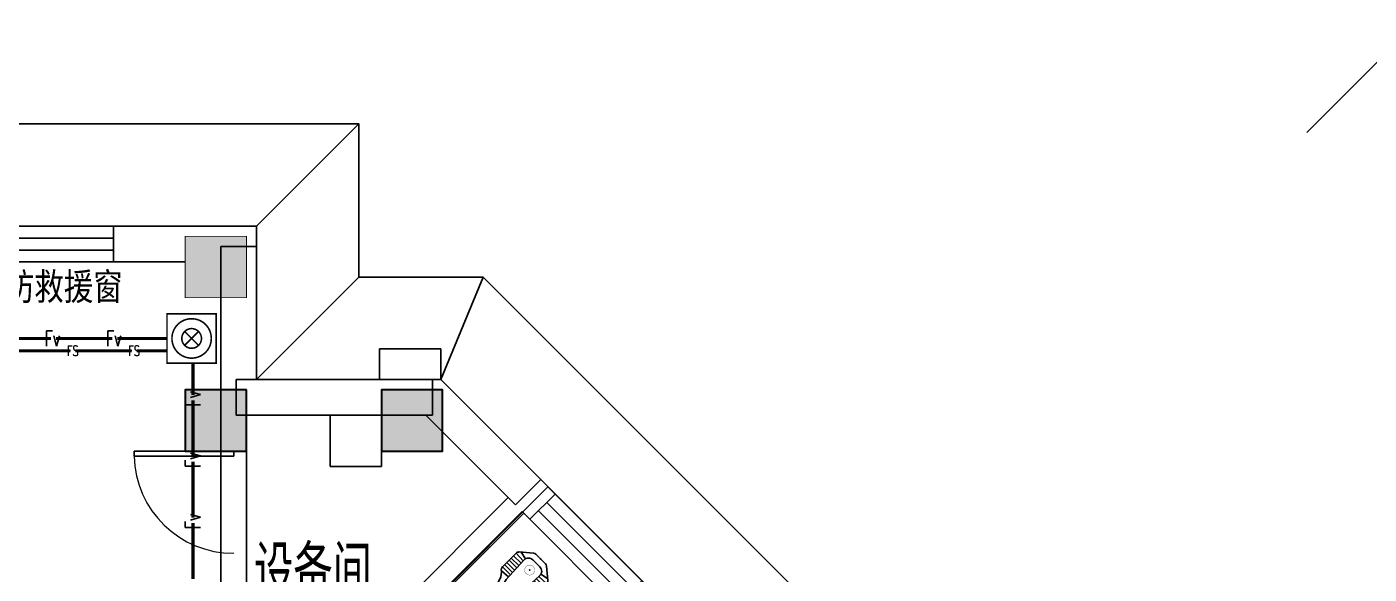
# Model space of a CAD drawing. Extents: x 815029915 to 815825525, y 579155098 to 579748855.
# Drawn here: x 815645718 to 815658853, y 579589624 to 579594977 of the extents above; entities that cross this region are included whole.
import ezdxf

# ---------------------------------------------------------------- set-up
doc = ezdxf.new("R2010")
doc.units = 0
doc.header["$LTSCALE"] = 100
doc.header["$MEASUREMENT"] = 0
doc.linetypes.add('CONTINOUS', pattern=[0])
for name, color, linetype in [('AXIS', 3, 'Continuous'), ('COLUMN', 9, 'Continuous'), ('DOOR_FIRE', 4, 'Continuous'), ('E-TEXT-PLAN-DER', 7, 'Continuous'), ('GROUND', 2, 'Continuous'), ('LATRINE', 6, 'Continuous'), ('LVTRY', 6, 'Continuous'), ('PUB_TEXT', 7, 'Continuous'), ('SPACE', 7, 'Continuous'), ('T-EQUP-FIRE', 7, 'Continuous'), ('WALL', 9, 'Continuous'), ('WINDOW', 4, 'Continuous'), ('zm', 1, 'Continuous'), ('电-弱电平面-线缆', 3, 'Continuous')]:
    doc.layers.add(name, color=color, linetype=linetype)
doc.layers.add('柱填充', color=9, linetype='Continuous', lineweight=18)
doc.layers.add('砼柱', color=2, linetype='Continuous', lineweight=35)
doc.styles.add('_TCH_DIM_T3', font='SIMPLEX', dxfattribs={"width": 0.705882, "bigfont": 'GBCBIG'})
doc.styles.add('_TCH_SPACE', font='SIMPLEX', dxfattribs={"height": 5, "bigfont": 'GBCBIG'})
doc.styles.add('IDQSTYLE', font='txt.shx', dxfattribs={"width": 0.7, "bigfont": 'hztxt.shx'})
doc.styles.add('宋体-TK', font='', dxfattribs={"width": 0.8})
doc.styles.get('宋体-TK').set_extended_font_data('SimSun')
doc.linetypes.add('消防电话线路A', pattern='A,5.5,-0.25,["Fv",IDQSTYLE,S=1.5,R=0,X=-0.125,Y=-0.75],-0.25', length=6)
doc.linetypes.add('火灾报警信号线路', pattern='A,5.5,-0.25,["FS",IDQSTYLE,S=1,R=0,X=-0.125,Y=-0.5],-0.25', length=6)
doc.dimstyles.new('_TCH_ARCH-100', dxfattribs={"dimscale": 100, "dimtxt": 2.975, "dimasz": 1, "dimexe": 2.5, "dimexo": 3, "dimgap": 1, "dimtad": 1, "dimdec": 0, "dimzin": 0, "dimdsep": 46, "dimtxsty": '_TCH_DIM_T3', "dimblk": 'ARCHTICK', "dimcen": 0.09, "dimclrt": 7, "dimazin": 2, "dimtfac": 1, "dimtdec": 0, "dimtix": 1, "dimtmove": 2, "dimatfit": 3, "dimfxl": 0, "dimtolj": 1, "dimtzin": 0, "dimarcsym": 0})

# ---------------------------------------------------------------- blocks, each defined once
blk = doc.blocks.new('HC001241')
at = {"color": 0, "linetype": 'Continuous', "const_width": 0.2}
for points in [[(-3.13, 3.12), (3.12, 3.12), (3.12, -3.13), (-3.13, -3.13), (-3.13, 3.12)], [(-0.88, 0.88), (0.88, -0.88)], [(0.88, 0.88), (-0.88, -0.88)]]:
    blk.add_lwpolyline(points, dxfattribs=at)
for points in [[(-1.77, 1.77, 0.198912), (-2.5, 0, 0.198912), (-1.77, -1.77, 0.198912), (0, -2.5, 0.198912), (1.77, -1.77, 0.198912), (2.5, 0, 0.198912), (1.77, 1.77, 0.198912), (0, 2.5, 0.198912)], [(0.88, -0.88, 0.198912), (1.25, 0, 0.198912), (0.88, 0.88, 0.198912), (0, 1.25, 0.198912), (-0.88, 0.88, 0.198912), (-1.25, 0, 0.198912), (-0.88, -0.88, 0.198912), (0, -1.25, 0.198912)]]:
    blk.add_lwpolyline(points, format="xyb", close=True, dxfattribs=at)
at = {"layer": 'E-TEXT-PLAN-DER', "color": 0, "style": 'IDQSTYLE', "width": 0.7}
blk.add_attdef('PSFHATT', (5.12, -3.13), '', height=2.5, dxfattribs=at)
blk = doc.blocks.new('$TCHSYS$WIN2D')
for p, q in [((-0.5, 0.5), (0.5, 0.5)), ((-0.5, 0.5), (-0.5, -0.5)), ((0.5, 0.5), (0.5, -0.5)), ((0.5, 0.167), (-0.5, 0.167)), ((0.5, -0.167), (-0.5, -0.167)), ((-0.5, -0.5), (0.5, -0.5))]:
    blk.add_line(p, q)
blk = doc.blocks.new('$lvtry$00000205')
at = {"color": 0}
for p, q in [((-109, -134, 0), (-210, -128, 0)), ((-106, -103, 0), (-182, -88, 0)), ((-109, -124, 0), (-97, -382, 0)), ((48, -60, 0), (-48, -60, 0)), ((97, -382, 0), (109, -124, 0)), ((106, -103, 0), (182, -88, 0)), ((109, -134, 0), (210, -128, 0)), ((-107, -166, 0), (-210, -166, 0)), ((-106, -197, 0), (-210, -197, 0)), ((-104, -227, 0), (-210, -227, 0)), ((-103, -258, 0), (-210, -258, 0)), ((103, -258, 0), (210, -258, 0)), ((104, -227, 0), (210, -227, 0)), ((106, -197, 0), (210, -197, 0)), ((107, -166, 0), (210, -166, 0)), ((-101, -289, 0), (-210, -289, 0)), ((-100, -320, 0), (-210, -320, 0)), ((-191, -354, 0), (-99, -345, 0)), ((191, -354, 0), (99, -345, 0)), ((100, -320, 0), (210, -320, 0)), ((101, -289, 0), (210, -289, 0)), ((-4, -470, 0), (4, -470, 0))]:
    blk.add_line(p, q, dxfattribs=at)
at = {"color": 0, "elevation": 0}
blk.add_lwpolyline([(184, -360, -0.046574), (191, -354, 0.248797), (210, -318), (210, -128, 0.218491), (198, -101), (90, -9, 0.179479), (67, 0), (-67, 0, 0.179479), (-90, -9), (-198, -101, 0.218491), (-210, -128), (-210, -318, 0.248797), (-191, -354, -0.046574), (-184, -360, -0.139709), (-135, -448, 0.12003), (-120, -477, 0.218108), (-4, -530), (4, -530, 0.218108), (120, -477, 0.12003), (135, -448, -0.139709)], format="xyb", close=True, dxfattribs=at)
at = {"color": 0, "const_width": 3, "elevation": 0}
blk.add_lwpolyline([(49, -153, 1), (-49, -153, 1)], format="xyb", close=True, dxfattribs=at)
at = {"color": 0}
for centre, radius, start, end in [((-48, -121, 0), 61, 90, 182.693), ((48, -121, 0), 61, 357.307, 90), ((-4, -377, 0), 92.8, 182.693, 270), ((4, -377, 0), 92.8, 270, 357.307)]:
    blk.add_arc(centre, radius, start, end, dxfattribs=at)
for p in [(0, 0), (0, -153, 0)]:
    blk.add_point(p, dxfattribs=at)
blk = doc.blocks.new('$DorLib2D$00000001')
for p, q in [((0.45, 0.975), (0.5, 0.975)), ((0.45, 0), (0.45, 0.975)), ((0.5, 0), (0.5, 0.975)), ((0.5, 0), (0.45, 0))]:
    blk.add_line(p, q)
at = {"lineweight": 13}
blk.add_arc((0.475, 0), 0.975, 91.4693, 180, dxfattribs=at)
blk = doc.blocks.new('_ArchTick')
at = {"color": 0, "linetype": 'ByBlock', "const_width": 0.4}
blk.add_lwpolyline([(-0.5, -0.5), (0.5, 0.5)], dxfattribs=at)
blk = doc.blocks.new('*D474')
at = {"layer": 'AXIS', "color": 0, "lineweight": -2, "transparency": 16777216}
for p, q in [((815655484, 579597126), (815657782, 579599424)), ((815657605, 579599247), (815695082, 579561770)), ((815692961, 579559649), (815695259, 579561947))]:
    blk.add_line(p, q, dxfattribs=at)
at = {"layer": 'Defpoints', "color": 0, "transparency": 16777216}
for p in [(815655272, 579596914), (815695082, 579561770), (815692749, 579559437)]:
    blk.add_point(p, dxfattribs=at)
at = {"layer": 'AXIS', "color": 0, "lineweight": -2, "transparency": 16777216, "xscale": 100, "yscale": 100, "zscale": 100}
for p, rotation in [((815657605, 579599247), 135.0000000001822), ((815695082, 579561770), 315.0000000001822)]:
    blk.add_blockref('_ArchTick', p, dxfattribs=dict(at, rotation=rotation))
at = {"layer": 'AXIS', "color": 7, "transparency": 16777216, "insert": (815676520, 579580685), "char_height": 297.5, "attachment_point": 5, "rotation": 315, "style": '_TCH_DIM_T3'}
blk.add_mtext('\\A1;53000', dxfattribs=at)
blk = doc.blocks.new('*D476')
at = {"layer": 'AXIS', "color": 0, "lineweight": -2, "transparency": 16777216}
for p, q in [((815656403, 579596206), (815658136, 579597939)), ((815657959, 579597762), (815660010, 579595711)), ((815658454, 579594156), (815660186, 579595888))]:
    blk.add_line(p, q, dxfattribs=at)
at = {"layer": 'Defpoints', "color": 0, "transparency": 16777216}
for p in [(815656191, 579595994), (815660010, 579595711), (815658242, 579593944)]:
    blk.add_point(p, dxfattribs=at)
at = {"layer": 'AXIS', "color": 0, "lineweight": -2, "transparency": 16777216, "xscale": 100, "yscale": 100, "zscale": 100}
for p, rotation in [((815657959, 579597762), 135), ((815660010, 579595711), 315)]:
    blk.add_blockref('_ArchTick', p, dxfattribs=dict(at, rotation=rotation))
at = {"layer": 'AXIS', "color": 7, "transparency": 16777216, "insert": (815659160, 579596913), "char_height": 297.5, "attachment_point": 5, "rotation": 315, "style": '_TCH_DIM_T3'}
blk.add_mtext('\\A1;2900', dxfattribs=at)
blk = doc.blocks.new('*D477')
at = {"layer": 'AXIS', "color": 0, "lineweight": -2, "transparency": 16777216}
for p, q in [((815658454, 579594156), (815660186, 579595888)), ((815660010, 579595711), (815661282, 579594439)), ((815659727, 579592883), (815661459, 579594615))]:
    blk.add_line(p, q, dxfattribs=at)
at = {"layer": 'Defpoints', "color": 0, "transparency": 16777216}
for p in [(815661282, 579594439), (815658242, 579593944), (815659515, 579592671)]:
    blk.add_point(p, dxfattribs=at)
at = {"layer": 'AXIS', "color": 0, "lineweight": -2, "transparency": 16777216, "xscale": 100, "yscale": 100, "zscale": 100}
for p, rotation in [((815660010, 579595711), 135), ((815661282, 579594439), 315)]:
    blk.add_blockref('_ArchTick', p, dxfattribs=dict(at, rotation=rotation))
at = {"layer": 'AXIS', "color": 7, "transparency": 16777216, "insert": (815660822, 579595251), "char_height": 297.5, "attachment_point": 5, "rotation": 315, "style": '_TCH_DIM_T3'}
blk.add_mtext('\\A1;1800', dxfattribs=at)

msp = doc.modelspace()

# ---------------------------------------------------------------- hatches: boundary and pattern name
at = {"layer": 'zm'}
msp.add_hatch(color=1, dxfattribs=at).paths.add_polyline_path([(815647866.8, 579592927.4), (815647266.8, 579592927.4), (815647266.8, 579592327.4), (815647866.8, 579592327.4)])
at = {"layer": '柱填充', "lineweight": 18}
for points in [[(815647866.8, 579591427.4), (815647266.8, 579591427.4), (815647266.8, 579590827.4), (815647866.8, 579590827.4)], [(815649786.8, 579591427.4), (815649186.8, 579591427.4), (815649186.8, 579590827.4), (815649786.8, 579590827.4)]]:
    msp.add_hatch(color=250, dxfattribs=at).paths.add_polyline_path(points)

# ---------------------------------------------------------------- linework, layer by layer
for p, q in [((815647966.8, 579593027.4), (815632666.8, 579593027.4)), ((815647966.8, 579591527.4), (815647966.8, 579593027.4)), ((815649168.7, 579591527.4), (815649168.7, 579591827.4)), ((815649168.7, 579591827.4), (815649768.7, 579591827.4)), ((815649768.7, 579591827.4), (815649768.7, 579591527.4)), ((815649768.7, 579591527.4), (815647966.8, 579591527.4)), ((815658171.1, 579583125), (815649768.7, 579591527.4)), ((815649186.8, 579591177.4), (815648686.8, 579591177.4)), ((815648686.8, 579591177.4), (815648686.8, 579590677.4)), ((815649186.8, 579590677.4), (815649186.8, 579591177.4)), ((815648686.8, 579590677.4), (815649186.8, 579590677.4))]:
    msp.add_line(p, q)
at = {"layer": 'AXIS'}
msp.add_line((815658241.9, 579593943.7), (815661070.3, 579596772.1), dxfattribs=at)
at = {"layer": 'COLUMN'}
for points in [[(815647266.8, 579590827.4), (815647866.8, 579590827.4), (815647866.8, 579591427.4), (815647266.8, 579591427.4)], [(815649186.8, 579590827.4), (815649786.8, 579590827.4), (815649786.8, 579591427.4), (815649186.8, 579591427.4)]]:
    msp.add_lwpolyline(points, close=True, dxfattribs=at)
at = {"layer": 'DOOR_FIRE'}
for p, q in [((815647616.8, 579590827.4), (815647616.8, 579589827.4)), ((815647866.8, 579590827.4), (815647866.8, 579589827.4))]:
    msp.add_line(p, q, dxfattribs=at)
at = {"layer": 'GROUND'}
for p, q in [((815647966.8, 579593027.4), (815648966.8, 579594027.4)), ((815647966.8, 579591527.4), (815648966.8, 579592527.4)), ((815649768.7, 579591527.4), (815650182.9, 579592527.4))]:
    msp.add_line(p, q, dxfattribs=at)
for points in [[(815661777.4, 579588145.4), (815658171.1, 579584539.2), (815650182.9, 579592527.4), (815648966.8, 579592527.4), (815648966.8, 579594027.4), (815633666.8, 579594027.4), (815633666.8, 579594927.4), (815625266.8, 579594927.4), (815625266.8, 579588027.4), (815621666.8, 579588027.4), (815621666.8, 579591027.4), (815601266.8, 579591027.4), (815601266.8, 579588027.4), (815589266.8, 579588027.4), (815589266.8, 579574227.4), (815601266.8, 579574227.4), (815601266.8, 579571227.4), (815620266.8, 579571227.4)], [(815661777.4, 579586731.2), (815658171.1, 579583125), (815649768.7, 579591527.4), (815647966.8, 579591527.4), (815647966.8, 579593027.4), (815632666.8, 579593027.4), (815632666.8, 579593927.4), (815626266.8, 579593927.4), (815626266.8, 579587027.4), (815620666.8, 579587027.4), (815620666.8, 579590027.4), (815602266.8, 579590027.4), (815602266.8, 579587027.4), (815590266.8, 579587027.4), (815590266.8, 579575227.4), (815602266.8, 579575227.4), (815602266.8, 579572227.4), (815620266.8, 579572227.4)]]:
    msp.add_lwpolyline(points, dxfattribs=at)
at = {"layer": 'LATRINE'}
for p, q in [((815650564.1, 579590237.1), (815649715.5, 579589388.6)), ((815650581.7, 579590219.4), (815649733.2, 579589370.9)), ((815650581.7, 579590219.4), (815650564.1, 579590237.1))]:
    msp.add_line(p, q, dxfattribs=at)
at = {"layer": 'WALL'}
for p, q in [((815646567, 579593027.4), (815647966.8, 579593027.4)), ((815647616.8, 579592827.4), (815647616.8, 579591327.4)), ((815647966.8, 579592827.4), (815647966.8, 579591527.4)), ((815646567, 579592677.4), (815647266.8, 579592677.4)), ((815647616.8, 579591527.4), (815647616.8, 579587569.8)), ((815647766.8, 579591527.4), (815649685.9, 579591527.4)), ((815647766.8, 579591527.4), (815647766.8, 579591177.4)), ((815649685.9, 579591527.4), (815649685.9, 579591177.4)), ((815649768.7, 579591527.4), (815650746.5, 579590549.6)), ((815647766.8, 579591177.4), (815649685.9, 579591177.4)), ((815647866.8, 579591177.4), (815647866.8, 579587569.8)), ((815649623.7, 579591177.4), (815650499, 579590302.1)), ((815650746.5, 579590549.6), (815650499, 579590302.1)), ((815650746.5, 579590549.6), (815650888.4, 579590407.7)), ((815650817.2, 579590478.9), (815647616.8, 579587278.4)), ((815650428.3, 579590372.8), (815647866.8, 579587811.2)), ((815650569.8, 579590231.4), (815650640.9, 579590160.2))]:
    msp.add_line(p, q, dxfattribs=at)
for points in [[(815646567, 579593027.4), (815646567, 579592677.4)], [(815650888.4, 579590407.7), (815650640.9, 579590160.2)]]:
    msp.add_lwpolyline(points, dxfattribs=at)
at = {"layer": 'zm', "color": 1}
msp.add_line((815647966.8, 579592827.4), (815647616.8, 579592827.4), dxfattribs=at)
at = {"layer": 'zm', "color": 1, "const_width": 8}
for points in [[(815647266.8, 579592327.4), (815647866.8, 579592327.4), (815647866.8, 579592927.4), (815647266.8, 579592927.4)], [(815647866.8, 579592927.4), (815647266.8, 579592927.4), (815647266.8, 579592327.4), (815647866.8, 579592327.4)]]:
    msp.add_lwpolyline(points, close=True, dxfattribs=at)
at = {"layer": '电-弱电平面-线缆', "color": 10, "linetype": 'Continuous', "const_width": 30}
for points in [[(815645404.8, 579591929.5), (815645954.8, 579591929.5)], [(815646004.8, 579591929.5), (815646554.8, 579591929.5)], [(815646604.8, 579591929.5), (815647089.7, 579591929.5)], [(815647343.7, 579591375), (815647343.7, 579591688.7)], [(815647343.7, 579590775), (815647343.7, 579591325)], [(815647343.7, 579590175), (815647343.7, 579590725)], [(815647343.7, 579589575), (815647343.7, 579590125)]]:
    msp.add_lwpolyline(points, dxfattribs=at)
at = {"layer": '电-弱电平面-线缆', "color": 6, "linetype": 'Continuous', "const_width": 30}
for points in [[(815645593.7, 579591807.9), (815646143.7, 579591807.9)], [(815646193.7, 579591807.9), (815646743.7, 579591807.9)], [(815646793.7, 579591807.9), (815647084.5, 579591807.9)]]:
    msp.add_lwpolyline(points, dxfattribs=at)
at = {"layer": '砼柱', "color": 3, "lineweight": 35}
for points in [[(815647866.8, 579591427.4), (815647266.8, 579591427.4), (815647266.8, 579590827.4), (815647866.8, 579590827.4)], [(815649786.8, 579591427.4), (815649186.8, 579591427.4), (815649186.8, 579590827.4), (815649786.8, 579590827.4)]]:
    msp.add_lwpolyline(points, close=True, dxfattribs=at)

# ---------------------------------------------------------------- block references
at = {"layer": 'DOOR_FIRE', "xscale": -1000, "yscale": -1000, "zscale": 1000, "rotation": 270.0000000000008}
msp.add_blockref('$DorLib2D$00000001', (815647741.8, 579590327.4), dxfattribs=at)
at = {"layer": 'LVTRY', "rotation": 315}
msp.add_blockref('$lvtry$00000205', (815650746.5, 579589771.8), dxfattribs=at)
at = {"layer": 'T-EQUP-FIRE', "color": 4, "linetype": 'CONTINOUS', "xscale": 77.05151999999998, "yscale": 77.05151999999998, "zscale": 77.05151999999998}
msp.add_blockref('HC001241', (815647330.5, 579591929.5), dxfattribs=at)
at = {"layer": 'WINDOW', "xscale": 1200, "yscale": -350, "zscale": 1200}
msp.add_blockref('$TCHSYS$WIN2D', (815645967, 579592852.4), dxfattribs=at)
at = {"layer": 'WINDOW', "xscale": 1200.000000030537, "yscale": -350, "zscale": 1200.000000030537, "rotation": 315.0000000000008}
msp.add_blockref('$TCHSYS$WIN2D', (815651188.9, 579589859.7), dxfattribs=at)

# ---------------------------------------------------------------- texts
at = {"layer": 'PUB_TEXT', "style": '宋体-TK', "width": 0.8}
msp.add_text('消防救援窗', height=264.35, dxfattribs=at).set_placement((815645214.1, 579592305.1))
at = {"layer": 'SPACE', "style": '_TCH_SPACE'}
msp.add_text('设备间', height=533.33, dxfattribs=at).set_placement((815647941.9, 579589368.3))
at = {"layer": '电-弱电平面-线缆', "color": 10, "linetype": '消防电话线路A', "style": 'IDQSTYLE', "width": 0.7}
for p in [(815645892.3, 579591854.5), (815646492.3, 579591854.5)]:
    msp.add_text('Fv', height=150, dxfattribs=at).set_placement(p)
at = {"layer": '电-弱电平面-线缆', "color": 6, "linetype": '火灾报警信号线路', "style": 'IDQSTYLE', "width": 0.7}
for p in [(815646110.3, 579591757.9), (815646710.3, 579591757.9)]:
    msp.add_text('FS', height=100, dxfattribs=at).set_placement(p)
at = {"layer": '电-弱电平面-线缆', "color": 10, "linetype": '消防电话线路A', "style": 'IDQSTYLE', "width": 0.7}
for p in [(815647418.7, 579591262.5), (815647418.7, 579590662.5), (815647418.7, 579590062.5)]:
    msp.add_text('Fv', height=150, rotation=90, dxfattribs=at).set_placement(p)

# ---------------------------------------------------------------- dimensions: what is measured, and where the dimension line sits
at = {"layer": 'AXIS'}
for p1, p2, distance, picture, middle in [((815655272, 579596913.5), (815692748.7, 579559436.9), 3300, '*D474', (815676519.7, 579580684.6)), ((815656191.2, 579595994.3), (815658241.9, 579593943.7), 2500, '*D476', (815659160.2, 579596912.7)), ((815658241.9, 579593943.7), (815659514.7, 579592670.9), 2500, '*D477', (815660821.9, 579595251))]:
    dim = msp.add_aligned_dim(p1=p1, p2=p2, distance=distance, dimstyle='_TCH_ARCH-100', dxfattribs=at)
    dim.commit()
    dim.dimension.update_dxf_attribs({"geometry": picture, "text_midpoint": middle})

doc.saveas('drawing.dxf')
